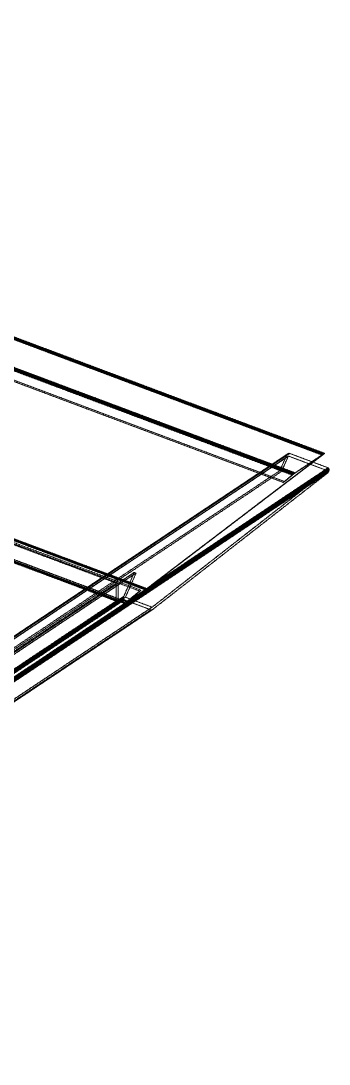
# Model space of a CAD drawing. Header units: millimetres. Extents: x 50 to 612415, y 2 to 4150.
# Drawn here: x 532433 to 532770, y 1483 to 2624 of the extents above; entities that cross this region are included whole.
import ezdxf

# ---------------------------------------------------------------- set-up
doc = ezdxf.new("R2010")
doc.units = ezdxf.units.MM
doc.linetypes.add('DASHED', pattern=[1.524, 1.27, -0.254])
doc.layers.add('HIDDEN', color=8, linetype='DASHED', lineweight=13)

msp = doc.modelspace()

# ---------------------------------------------------------------- linework, layer by layer
at = {"layer": 'HIDDEN', "color": 253, "true_color": 0xaab5af}
for p, q in [((530262.31, 3088.904), (532764.461, 2150.597)), ((532764.461, 2150.597), (530262.31, 3088.904)), ((530262.633, 3089.045), (532764.718, 2150.763)), ((532764.718, 2150.763), (530262.633, 3089.045)), ((530263.012, 3089.076), (532764.9, 2150.868)), ((532764.9, 2150.868), (530263.012, 3089.076)), ((530263.431, 3088.996), (532764.999, 2150.908)), ((532764.999, 2150.908), (530263.431, 3088.996)), ((530263.876, 3088.807), (532765.012, 2150.881)), ((532765.012, 2150.881), (530263.876, 3088.807)), ((532762.742, 2149.168), (530264.029, 3086.185)), ((530264.029, 3086.185), (532762.742, 2149.168)), ((532762.758, 2149.178), (530264.05, 3086.194)), ((530264.05, 3086.194), (532762.758, 2149.178)), ((532762.769, 2149.185), (530264.073, 3086.195)), ((530264.073, 3086.195), (532762.769, 2149.185)), ((532762.775, 2149.187), (530264.099, 3086.19)), ((530264.099, 3086.19), (532762.775, 2149.187)), ((532762.776, 2149.185), (530264.127, 3086.179)), ((530264.127, 3086.179), (532762.776, 2149.185)), ((532762.771, 2149.18), (530264.156, 3086.161)), ((530264.156, 3086.161), (532762.771, 2149.18)), ((532762.762, 2149.17), (530264.184, 3086.137)), ((530264.184, 3086.137), (532762.762, 2149.17)), ((532762.747, 2149.157), (530264.21, 3086.108)), ((530264.21, 3086.108), (532762.747, 2149.157)), ((532762.728, 2149.141), (530264.234, 3086.076)), ((530264.234, 3086.076), (532762.728, 2149.141)), ((532762.705, 2149.122), (530264.255, 3086.041)), ((530264.255, 3086.041), (532762.705, 2149.122)), ((532762.68, 2149.101), (530264.272, 3086.004)), ((530264.272, 3086.004), (532762.68, 2149.101)), ((532762.652, 2149.08), (530264.284, 3085.968)), ((530264.284, 3085.968), (532762.652, 2149.08)), ((530264.292, 3085.933), (532762.624, 2149.058)), ((532762.624, 2149.058), (530264.292, 3085.933)), ((530264.331, 3088.517), (532764.939, 2150.789)), ((532764.939, 2150.789), (530264.331, 3088.517)), ((530264.779, 3088.136), (532764.783, 2150.635)), ((532764.783, 2150.635), (530264.779, 3088.136)), ((530265.203, 3087.678), (532764.548, 2150.424)), ((532764.548, 2150.424), (530265.203, 3087.678)), ((530265.59, 3087.159), (532764.244, 2150.164)), ((532764.244, 2150.164), (530265.59, 3087.159)), ((530265.924, 3086.599), (532763.881, 2149.865)), ((532763.881, 2149.865), (530265.924, 3086.599)), ((530266.194, 3086.016), (532763.473, 2149.537)), ((532763.473, 2149.537), (530266.194, 3086.016)), ((530266.39, 3085.434), (532763.034, 2149.192)), ((532763.034, 2149.192), (530266.39, 3085.434)), ((532762.58, 2148.842), (530266.504, 3084.871)), ((530266.504, 3084.871), (532762.58, 2148.842)), ((530230.251, 3066.324), (532731.328, 2128.42)), ((532731.328, 2128.42), (530230.251, 3066.324)), ((530230.255, 3066.839), (532731.788, 2128.764)), ((532731.788, 2128.764), (530230.255, 3066.839)), ((532730.859, 2128.062), (530230.338, 3065.757)), ((530230.338, 3065.757), (532730.859, 2128.062)), ((530230.351, 3067.284), (532732.223, 2129.082)), ((532732.223, 2129.082), (530230.351, 3067.284)), ((532730.4, 2127.704), (530230.514, 3065.161)), ((530230.514, 3065.161), (532730.4, 2127.704)), ((530230.534, 3067.641), (532732.615, 2129.361)), ((532732.615, 2129.361), (530230.534, 3067.641)), ((532729.969, 2127.359), (530230.77, 3064.559)), ((530230.77, 3064.559), (532729.969, 2127.359)), ((530230.798, 3067.896), (532732.949, 2129.589)), ((532732.949, 2129.589), (530230.798, 3067.896)), ((532729.582, 2127.042), (530231.099, 3063.973)), ((530231.099, 3063.973), (532729.582, 2127.042)), ((532731.141, 2128.096), (530232.482, 3065.093)), ((530232.482, 3065.093), (532731.141, 2128.096)), ((532731.166, 2128.115), (530232.485, 3065.12)), ((530232.485, 3065.12), (532731.166, 2128.115)), ((532731.115, 2128.077), (530232.485, 3065.063)), ((530232.485, 3065.063), (532731.115, 2128.077)), ((532731.19, 2128.132), (530232.491, 3065.144)), ((530232.491, 3065.144), (532731.19, 2128.132)), ((530232.492, 3065.031), (532731.089, 2128.057)), ((532731.089, 2128.057), (530232.492, 3065.031)), ((532731.211, 2128.147), (530232.502, 3065.163)), ((530232.502, 3065.163), (532731.211, 2128.147)), ((530232.503, 3064.997), (532731.064, 2128.037)), ((532731.064, 2128.037), (530232.503, 3064.997)), ((532731.229, 2128.159), (530232.517, 3065.177)), ((530232.517, 3065.177), (532731.229, 2128.159)), ((530232.518, 3064.964), (532731.04, 2128.018)), ((532731.04, 2128.018), (530232.518, 3064.964)), ((530232.536, 3064.931), (532731.019, 2128)), ((532731.019, 2128), (530232.536, 3064.931)), ((532719.953, 2119.035), (530240.727, 3048.745)), ((530240.727, 3048.745), (532719.953, 2119.035)), ((530242.165, 3049.703), (532721.39, 2119.994)), ((532721.39, 2119.994), (530242.165, 3049.703)), ((532563.076, 2000.277), (530255.792, 2865.508)), ((530255.792, 2865.508), (532563.076, 2000.277)), ((530257.229, 2866.467), (532564.514, 2001.235)), ((532564.514, 2001.235), (530257.229, 2866.467)), ((532539.714, 2009.038), (530279.154, 2856.748)), ((532539.714, 2009.038), (530279.154, 2856.748)), ((530279.474, 2855.63), (532537.478, 2008.878)), ((530279.474, 2855.63), (532537.478, 2008.878)), ((530294.523, 2856.539), (532570.858, 2002.913)), ((532570.858, 2002.913), (530294.523, 2856.539)), ((530294.538, 2856.552), (532570.876, 2002.925)), ((532570.876, 2002.925), (530294.538, 2856.552)), ((530294.549, 2856.571), (532570.897, 2002.94)), ((532570.897, 2002.94), (530294.549, 2856.571)), ((530294.556, 2856.649), (532570.97, 2002.994)), ((532570.97, 2002.994), (530294.556, 2856.649)), ((530294.556, 2856.593), (532570.92, 2002.957)), ((532570.92, 2002.957), (530294.556, 2856.593)), ((530294.558, 2856.62), (532570.944, 2002.975)), ((532570.944, 2002.975), (530294.558, 2856.62)), ((532569.139, 2001.483), (530296.243, 2853.819)), ((530296.243, 2853.819), (532569.139, 2001.483)), ((532569.426, 2001.68), (530296.477, 2854.036)), ((530296.477, 2854.036), (532569.426, 2001.68)), ((532569.759, 2001.914), (530296.651, 2854.33)), ((530296.651, 2854.33), (532569.759, 2001.914)), ((532570.127, 2002.181), (530296.759, 2854.694)), ((530296.759, 2854.694), (532570.127, 2002.181)), ((532570.926, 2002.779), (530296.769, 2855.587)), ((530296.769, 2855.587), (532570.926, 2002.779)), ((532570.926, 2002.779), (530296.769, 2855.587)), ((530296.769, 2855.587), (532570.926, 2002.779)), ((532570.52, 2002.472), (530296.799, 2855.117)), ((530296.799, 2855.117), (532570.52, 2002.472)), ((532547.716, 1987.504), (530271.152, 2841.216)), ((530271.152, 2841.216), (532547.716, 1987.504)), ((532547.421, 1987.255), (530271.494, 2840.728)), ((530271.494, 2840.728), (532547.421, 1987.255)), ((532547.181, 1987.044), (530271.872, 2840.285)), ((530271.872, 2840.285), (532547.181, 1987.044)), ((532547.005, 1986.879), (530272.275, 2839.902)), ((530272.275, 2839.902), (532547.005, 1986.879)), ((530272.589, 2842.174), (532549.154, 1988.462)), ((532549.154, 1988.462), (530272.589, 2842.174)), ((530272.611, 2842.143), (532549.135, 1988.447)), ((532549.135, 1988.447), (530272.611, 2842.143)), ((530272.634, 2842.116), (532549.12, 1988.434)), ((532549.12, 1988.434), (530272.634, 2842.116)), ((530272.66, 2842.092), (532549.109, 1988.423)), ((532549.109, 1988.423), (530272.66, 2842.092)), ((530272.686, 2842.072), (532549.102, 1988.416)), ((532549.102, 1988.416), (530272.686, 2842.072)), ((530272.712, 2842.058), (532549.1, 1988.412)), ((532549.1, 1988.412), (530272.712, 2842.058)), ((530272.737, 2842.049), (532549.102, 1988.412)), ((532549.102, 1988.412), (530272.737, 2842.049)), ((530272.76, 2842.046), (532549.109, 1988.415)), ((532549.109, 1988.415), (530272.76, 2842.046)), ((530272.782, 2842.048), (532549.12, 1988.421)), ((532549.12, 1988.421), (530272.782, 2842.048)), ((530272.8, 2842.057), (532549.135, 1988.431)), ((532549.135, 1988.431), (530272.8, 2842.057)), ((532546.896, 1986.763), (530272.69, 2839.59)), ((530272.69, 2839.59), (532546.896, 1986.763)), ((532546.859, 1986.701), (530273.105, 2839.359)), ((530273.105, 2839.359), (532546.859, 1986.701)), ((532546.895, 1986.695), (530273.507, 2839.215)), ((530273.507, 2839.215), (532546.895, 1986.695)), ((532547.002, 1986.744), (530273.884, 2839.163)), ((530273.884, 2839.163), (532547.002, 1986.744)), ((532547.177, 1986.847), (530274.225, 2839.204)), ((530274.225, 2839.204), (532547.177, 1986.847)), ((532547.415, 1987.001), (530274.519, 2839.337)), ((530274.519, 2839.337), (532547.415, 1987.001)), ((532539.714, 1989.675), (530279.154, 2837.385)), ((532539.714, 1989.675), (530279.154, 2837.385)), ((530279.154, 2837.385), (532539.714, 1989.675)), ((530279.154, 2837.385), (532539.714, 1989.675)), ((530279.154, 2836.002), (532539.714, 1988.292)), ((530279.154, 2836.002), (532539.714, 1988.292)), ((532537.478, 1989.516), (530279.474, 2836.267)), ((532537.478, 1989.516), (530279.474, 2836.267)), ((532724.585, 2150.02), (531615.746, 1410.793)), ((531615.746, 1410.793), (532724.585, 2150.02)), ((532725.048, 2150.399), (531615.792, 1410.894)), ((531615.792, 1410.894), (532725.048, 2150.399)), ((532724.159, 2149.549), (531615.795, 1410.64)), ((531615.795, 1410.64), (532724.159, 2149.549)), ((532725.529, 2150.672), (531615.93, 1410.939)), ((531615.93, 1410.939), (532725.529, 2150.672)), ((532723.784, 2149.006), (531615.937, 1410.441)), ((531615.937, 1410.441), (532723.784, 2149.006)), ((532726.009, 2150.828), (531616.157, 1410.927)), ((531616.157, 1410.927), (532726.009, 2150.828)), ((532723.477, 2148.41), (531616.166, 1410.203)), ((531616.166, 1410.203), (532723.477, 2148.41)), ((532726.471, 2150.863), (531616.462, 1410.857)), ((531616.462, 1410.857), (532726.471, 2150.863)), ((532726.896, 2150.773), (531616.834, 1410.732)), ((531616.834, 1410.732), (532726.896, 2150.773)), ((531618.056, 1409.518), (532725.453, 2147.783)), ((532725.453, 2147.783), (531618.056, 1409.518)), ((531618.057, 1409.525), (532725.478, 2147.806)), ((532725.478, 2147.806), (531618.057, 1409.525)), ((531618.06, 1409.509), (532725.43, 2147.755)), ((532725.43, 2147.755), (531618.06, 1409.509)), ((531618.062, 1409.529), (532725.504, 2147.824)), ((532725.504, 2147.824), (531618.062, 1409.529)), ((531618.069, 1409.497), (532725.41, 2147.724)), ((532725.41, 2147.724), (531618.069, 1409.497)), ((531618.071, 1409.53), (532725.531, 2147.837)), ((532725.531, 2147.837), (531618.071, 1409.53)), ((531618.082, 1409.484), (532725.393, 2147.691)), ((532725.393, 2147.691), (531618.082, 1409.484)), ((531618.085, 1409.529), (532725.558, 2147.844)), ((532725.558, 2147.844), (531618.085, 1409.529)), ((531618.103, 1409.524), (532725.583, 2147.844)), ((532725.583, 2147.844), (531618.103, 1409.524)), ((531618.124, 1409.517), (532725.607, 2147.839)), ((532725.607, 2147.839), (531618.124, 1409.517)), ((532762.58, 2148.842), (532570.926, 2002.779)), ((532570.926, 2002.779), (532762.58, 2148.842)), ((532570.97, 2002.994), (532762.624, 2149.058)), ((532762.624, 2149.058), (532570.97, 2002.994)), ((532723.477, 2148.41), (532716.255, 2131.978)), ((532716.255, 2131.978), (532723.477, 2148.41)), ((532718.172, 2131.259), (532725.393, 2147.691)), ((532725.393, 2147.691), (532718.172, 2131.259)), ((532723.784, 2149.006), (532723.477, 2148.41)), ((532723.477, 2148.41), (532723.784, 2149.006)), ((532724.159, 2149.549), (532723.784, 2149.006)), ((532723.784, 2149.006), (532724.159, 2149.549)), ((532724.585, 2150.02), (532724.159, 2149.549)), ((532724.159, 2149.549), (532724.585, 2150.02)), ((532725.048, 2150.399), (532724.585, 2150.02)), ((532724.585, 2150.02), (532725.048, 2150.399)), ((532725.529, 2150.672), (532725.048, 2150.399)), ((532725.048, 2150.399), (532725.529, 2150.672)), ((532725.393, 2147.691), (532725.41, 2147.724)), ((532725.41, 2147.724), (532725.393, 2147.691)), ((532725.41, 2147.724), (532725.43, 2147.755)), ((532725.43, 2147.755), (532725.41, 2147.724)), ((532725.43, 2147.755), (532725.453, 2147.783)), ((532725.453, 2147.783), (532725.43, 2147.755)), ((532725.453, 2147.783), (532725.478, 2147.806)), ((532725.478, 2147.806), (532725.453, 2147.783)), ((532725.478, 2147.806), (532725.504, 2147.824)), ((532725.504, 2147.824), (532725.478, 2147.806)), ((532725.504, 2147.824), (532725.531, 2147.837)), ((532725.531, 2147.837), (532725.504, 2147.824)), ((532726.009, 2150.828), (532725.529, 2150.672)), ((532725.529, 2150.672), (532726.009, 2150.828)), ((532725.531, 2147.837), (532725.558, 2147.844)), ((532725.558, 2147.844), (532725.531, 2147.837)), ((532725.558, 2147.844), (532725.583, 2147.844)), ((532725.583, 2147.844), (532725.558, 2147.844)), ((532725.583, 2147.844), (532725.607, 2147.839)), ((532725.607, 2147.839), (532725.583, 2147.844)), ((532725.607, 2147.839), (532767.623, 2132.083)), ((532767.623, 2132.083), (532725.607, 2147.839)), ((532726.471, 2150.863), (532726.009, 2150.828)), ((532726.009, 2150.828), (532726.471, 2150.863)), ((532726.896, 2150.773), (532726.471, 2150.863)), ((532726.471, 2150.863), (532726.896, 2150.773)), ((532768.913, 2135.017), (532726.896, 2150.773)), ((532726.896, 2150.773), (532768.913, 2135.017)), ((532762.742, 2149.168), (532731.229, 2128.159)), ((532731.229, 2128.159), (532762.742, 2149.168)), ((532732.949, 2129.589), (532764.461, 2150.597)), ((532764.461, 2150.597), (532732.949, 2129.589)), ((532763.034, 2149.192), (532762.58, 2148.842)), ((532762.58, 2148.842), (532763.034, 2149.192)), ((532762.624, 2149.058), (532762.652, 2149.08)), ((532762.652, 2149.08), (532762.624, 2149.058)), ((532762.652, 2149.08), (532762.68, 2149.101)), ((532762.68, 2149.101), (532762.652, 2149.08)), ((532762.68, 2149.101), (532762.705, 2149.122)), ((532762.705, 2149.122), (532762.68, 2149.101)), ((532762.705, 2149.122), (532762.728, 2149.141)), ((532762.728, 2149.141), (532762.705, 2149.122)), ((532762.728, 2149.141), (532762.747, 2149.157)), ((532762.747, 2149.157), (532762.728, 2149.141)), ((532762.758, 2149.178), (532762.742, 2149.168)), ((532762.742, 2149.168), (532762.758, 2149.178)), ((532762.747, 2149.157), (532762.762, 2149.17)), ((532762.762, 2149.17), (532762.747, 2149.157)), ((532762.769, 2149.185), (532762.758, 2149.178)), ((532762.758, 2149.178), (532762.769, 2149.185)), ((532762.762, 2149.17), (532762.771, 2149.18)), ((532762.771, 2149.18), (532762.762, 2149.17)), ((532762.775, 2149.187), (532762.769, 2149.185)), ((532762.769, 2149.185), (532762.775, 2149.187)), ((532762.771, 2149.18), (532762.776, 2149.185)), ((532762.776, 2149.185), (532762.771, 2149.18)), ((532762.776, 2149.185), (532762.775, 2149.187)), ((532762.775, 2149.187), (532762.776, 2149.185)), ((532763.473, 2149.537), (532763.034, 2149.192)), ((532763.034, 2149.192), (532763.473, 2149.537)), ((532763.881, 2149.865), (532763.473, 2149.537)), ((532763.473, 2149.537), (532763.881, 2149.865)), ((532764.244, 2150.164), (532763.881, 2149.865)), ((532763.881, 2149.865), (532764.244, 2150.164)), ((532764.548, 2150.424), (532764.244, 2150.164)), ((532764.244, 2150.164), (532764.548, 2150.424)), ((532764.461, 2150.597), (532764.718, 2150.763)), ((532764.718, 2150.763), (532764.461, 2150.597)), ((532764.783, 2150.635), (532764.548, 2150.424)), ((532764.548, 2150.424), (532764.783, 2150.635)), ((532764.718, 2150.763), (532764.9, 2150.868)), ((532764.9, 2150.868), (532764.718, 2150.763)), ((532764.939, 2150.789), (532764.783, 2150.635)), ((532764.783, 2150.635), (532764.939, 2150.789)), ((532764.9, 2150.868), (532764.999, 2150.908)), ((532764.999, 2150.908), (532764.9, 2150.868)), ((532765.012, 2150.881), (532764.939, 2150.789)), ((532764.939, 2150.789), (532765.012, 2150.881)), ((532764.999, 2150.908), (532765.012, 2150.881)), ((532765.012, 2150.881), (532764.999, 2150.908)), ((532768.913, 2135.017), (531658.85, 1394.976)), ((531658.85, 1394.976), (532768.913, 2135.017)), ((532769.275, 2134.815), (531659.262, 1394.807)), ((531659.262, 1394.807), (532769.275, 2134.815)), ((532769.574, 2134.508), (531659.709, 1394.598)), ((531659.709, 1394.598), (532769.574, 2134.508)), ((532769.8, 2134.105), (531660.175, 1394.355)), ((531660.175, 1394.355), (532769.8, 2134.105)), ((532769.943, 2133.622), (531660.642, 1394.088)), ((531660.642, 1394.088), (532769.943, 2133.622)), ((531661.095, 1393.806), (532770, 2133.076)), ((532770, 2133.076), (531661.095, 1393.806)), ((532769.275, 2134.815), (532768.913, 2135.017)), ((532768.913, 2135.017), (532769.275, 2134.815)), ((532769.574, 2134.508), (532769.275, 2134.815)), ((532769.275, 2134.815), (532769.574, 2134.508)), ((532769.8, 2134.105), (532769.574, 2134.508)), ((532769.574, 2134.508), (532769.8, 2134.105)), ((532769.943, 2133.622), (532769.8, 2134.105)), ((532769.8, 2134.105), (532769.943, 2133.622)), ((532770, 2133.076), (532769.943, 2133.622)), ((532769.943, 2133.622), (532770, 2133.076)), ((532769.967, 2132.488), (532770, 2133.076)), ((532770, 2133.076), (532769.967, 2132.488)), ((532716.255, 2131.978), (531623.387, 1403.4)), ((531623.387, 1403.4), (532716.255, 2131.978)), ((531625.304, 1402.681), (532718.172, 2131.259)), ((532718.172, 2131.259), (531625.304, 1402.681)), ((531660.14, 1393.761), (532767.623, 2132.083)), ((532767.623, 2132.083), (531660.14, 1393.761)), ((531660.166, 1393.75), (532767.646, 2132.07)), ((532767.646, 2132.07), (531660.166, 1393.75)), ((531660.194, 1393.737), (532767.664, 2132.051)), ((532767.664, 2132.051), (531660.194, 1393.737)), ((531660.223, 1393.722), (532767.678, 2132.026)), ((532767.678, 2132.026), (531660.223, 1393.722)), ((531660.252, 1393.705), (532767.687, 2131.996)), ((532767.687, 2131.996), (531660.252, 1393.705)), ((532767.691, 2131.962), (531660.28, 1393.688)), ((531660.28, 1393.688), (532767.691, 2131.962)), ((532767.689, 2131.925), (531660.307, 1393.67)), ((531660.307, 1393.67), (532767.689, 2131.925)), ((532767.681, 2131.887), (531660.33, 1393.652)), ((531660.33, 1393.652), (532767.681, 2131.887)), ((532767.669, 2131.848), (531660.35, 1393.636)), ((531660.35, 1393.636), (532767.669, 2131.848)), ((532767.651, 2131.812), (531660.365, 1393.621)), ((531660.365, 1393.621), (532767.651, 2131.812)), ((532767.629, 2131.778), (531660.375, 1393.608)), ((531660.375, 1393.608), (532767.629, 2131.778)), ((532767.577, 2131.723), (531660.379, 1393.591)), ((531660.379, 1393.591), (532767.577, 2131.723)), ((532767.604, 2131.748), (531660.38, 1393.598)), ((531660.38, 1393.598), (532767.604, 2131.748)), ((531661.516, 1393.52), (532769.967, 2132.488)), ((532769.967, 2132.488), (531661.516, 1393.52)), ((531661.89, 1393.239), (532769.847, 2131.877)), ((532769.847, 2131.877), (531661.89, 1393.239)), ((531662.204, 1392.975), (532769.643, 2131.267)), ((532769.643, 2131.267), (531662.204, 1392.975)), ((531662.446, 1392.735), (532769.363, 2130.68)), ((532769.363, 2130.68), (531662.446, 1392.735)), ((531662.608, 1392.53), (532769.016, 2130.136)), ((532769.016, 2130.136), (531662.608, 1392.53)), ((531662.671, 1392.251), (532768.176, 2129.255)), ((532768.176, 2129.255), (531662.671, 1392.251)), ((531662.684, 1392.367), (532768.616, 2129.655)), ((532768.616, 2129.655), (531662.684, 1392.367)), ((532767.577, 2131.723), (532576.764, 1982.713)), ((532576.764, 1982.713), (532767.577, 2131.723)), ((532577.364, 1980.245), (532768.176, 2129.255)), ((532768.176, 2129.255), (532577.364, 1980.245)), ((532716.255, 2131.978), (532718.172, 2131.259)), ((532718.172, 2131.259), (532716.255, 2131.978)), ((532719.953, 2119.035), (532729.582, 2127.042)), ((532729.582, 2127.042), (532719.953, 2119.035)), ((532731.019, 2128), (532721.39, 2119.994)), ((532721.39, 2119.994), (532731.019, 2128)), ((532729.582, 2127.042), (532729.969, 2127.359)), ((532729.969, 2127.359), (532729.582, 2127.042)), ((532729.969, 2127.359), (532730.4, 2127.704)), ((532730.4, 2127.704), (532729.969, 2127.359)), ((532730.4, 2127.704), (532730.859, 2128.062)), ((532730.859, 2128.062), (532730.4, 2127.704)), ((532730.859, 2128.062), (532731.328, 2128.42)), ((532731.328, 2128.42), (532730.859, 2128.062)), ((532731.04, 2128.018), (532731.019, 2128)), ((532731.019, 2128), (532731.04, 2128.018)), ((532731.064, 2128.037), (532731.04, 2128.018)), ((532731.04, 2128.018), (532731.064, 2128.037)), ((532731.089, 2128.057), (532731.064, 2128.037)), ((532731.064, 2128.037), (532731.089, 2128.057)), ((532731.115, 2128.077), (532731.089, 2128.057)), ((532731.089, 2128.057), (532731.115, 2128.077)), ((532731.141, 2128.096), (532731.115, 2128.077)), ((532731.115, 2128.077), (532731.141, 2128.096)), ((532731.166, 2128.115), (532731.141, 2128.096)), ((532731.141, 2128.096), (532731.166, 2128.115)), ((532731.19, 2128.132), (532731.166, 2128.115)), ((532731.166, 2128.115), (532731.19, 2128.132)), ((532731.211, 2128.147), (532731.19, 2128.132)), ((532731.19, 2128.132), (532731.211, 2128.147)), ((532731.229, 2128.159), (532731.211, 2128.147)), ((532731.211, 2128.147), (532731.229, 2128.159)), ((532731.328, 2128.42), (532731.788, 2128.764)), ((532731.788, 2128.764), (532731.328, 2128.42)), ((532731.788, 2128.764), (532732.223, 2129.082)), ((532732.223, 2129.082), (532731.788, 2128.764)), ((532732.223, 2129.082), (532732.615, 2129.361)), ((532732.615, 2129.361), (532732.223, 2129.082)), ((532732.615, 2129.361), (532732.949, 2129.589)), ((532732.949, 2129.589), (532732.615, 2129.361)), ((532767.604, 2131.748), (532767.577, 2131.723)), ((532767.577, 2131.723), (532767.604, 2131.748)), ((532767.629, 2131.778), (532767.604, 2131.748)), ((532767.604, 2131.748), (532767.629, 2131.778)), ((532767.623, 2132.083), (532767.646, 2132.07)), ((532767.646, 2132.07), (532767.623, 2132.083)), ((532767.651, 2131.812), (532767.629, 2131.778)), ((532767.629, 2131.778), (532767.651, 2131.812)), ((532767.646, 2132.07), (532767.664, 2132.051)), ((532767.664, 2132.051), (532767.646, 2132.07)), ((532767.669, 2131.848), (532767.651, 2131.812)), ((532767.651, 2131.812), (532767.669, 2131.848)), ((532767.664, 2132.051), (532767.678, 2132.026)), ((532767.678, 2132.026), (532767.664, 2132.051)), ((532767.681, 2131.887), (532767.669, 2131.848)), ((532767.669, 2131.848), (532767.681, 2131.887)), ((532767.678, 2132.026), (532767.687, 2131.996)), ((532767.687, 2131.996), (532767.678, 2132.026)), ((532767.689, 2131.925), (532767.681, 2131.887)), ((532767.681, 2131.887), (532767.689, 2131.925)), ((532767.687, 2131.996), (532767.691, 2131.962)), ((532767.691, 2131.962), (532767.687, 2131.996)), ((532767.691, 2131.962), (532767.689, 2131.925)), ((532767.689, 2131.925), (532767.691, 2131.962)), ((532768.176, 2129.255), (532768.616, 2129.655)), ((532768.616, 2129.655), (532768.176, 2129.255)), ((532768.616, 2129.655), (532769.016, 2130.136)), ((532769.016, 2130.136), (532768.616, 2129.655)), ((532769.016, 2130.136), (532769.363, 2130.68)), ((532769.363, 2130.68), (532769.016, 2130.136)), ((532769.363, 2130.68), (532769.643, 2131.267)), ((532769.643, 2131.267), (532769.363, 2130.68)), ((532769.643, 2131.267), (532769.847, 2131.877)), ((532769.847, 2131.877), (532769.643, 2131.267)), ((532769.847, 2131.877), (532769.967, 2132.488)), ((532769.967, 2132.488), (532769.847, 2131.877)), ((532721.39, 2119.994), (532719.953, 2119.035)), ((532719.953, 2119.035), (532721.39, 2119.994)), ((532557.236, 2020.719), (531593.324, 1378.111)), ((531593.324, 1378.111), (532557.236, 2020.719)), ((531595.24, 1377.392), (532559.152, 2020)), ((532559.152, 2020), (531595.24, 1377.392)), ((532557.236, 2020.719), (532545.716, 1994.506)), ((532545.716, 1994.506), (532557.236, 2020.719)), ((532547.632, 1993.788), (532559.152, 2020)), ((532559.152, 2020), (532547.632, 1993.788)), ((532559.152, 2020), (532557.236, 2020.719)), ((532557.236, 2020.719), (532559.152, 2020)), ((532537.478, 2008.878), (531610.526, 1390.91)), ((532537.478, 2008.878), (531610.526, 1390.91)), ((531610.846, 1389.792), (532539.714, 2009.038)), ((531610.846, 1389.792), (532539.714, 2009.038)), ((532537.478, 2008.878), (532537.478, 1989.516)), ((532537.478, 1989.516), (532537.478, 2008.878)), ((532539.714, 1989.675), (532539.714, 2009.038)), ((532539.714, 2009.038), (532539.714, 1989.675)), ((532569.139, 2001.483), (532547.415, 1987.001)), ((532547.415, 1987.001), (532569.139, 2001.483)), ((532547.716, 1987.504), (532563.076, 2000.277)), ((532563.076, 2000.277), (532547.716, 1987.504)), ((532549.135, 1988.431), (532570.858, 2002.913)), ((532570.858, 2002.913), (532549.135, 1988.431)), ((532564.514, 2001.235), (532549.154, 1988.462)), ((532549.154, 1988.462), (532564.514, 2001.235)), ((532563.076, 2000.277), (532564.514, 2001.235)), ((532564.514, 2001.235), (532563.076, 2000.277)), ((532569.426, 2001.68), (532569.139, 2001.483)), ((532569.139, 2001.483), (532569.426, 2001.68)), ((532569.759, 2001.914), (532569.426, 2001.68)), ((532569.426, 2001.68), (532569.759, 2001.914)), ((532570.127, 2002.181), (532569.759, 2001.914)), ((532569.759, 2001.914), (532570.127, 2002.181)), ((532570.52, 2002.472), (532570.127, 2002.181)), ((532570.127, 2002.181), (532570.52, 2002.472)), ((532570.926, 2002.779), (532570.52, 2002.472)), ((532570.52, 2002.472), (532570.926, 2002.779)), ((532570.926, 2002.779), (532570.52, 2002.472)), ((532570.52, 2002.472), (532570.926, 2002.779)), ((532570.858, 2002.913), (532570.876, 2002.925)), ((532570.876, 2002.925), (532570.858, 2002.913)), ((532570.876, 2002.925), (532570.897, 2002.94)), ((532570.897, 2002.94), (532570.876, 2002.925)), ((532570.897, 2002.94), (532570.92, 2002.957)), ((532570.92, 2002.957), (532570.897, 2002.94)), ((532570.92, 2002.957), (532570.944, 2002.975)), ((532570.944, 2002.975), (532570.92, 2002.957)), ((532570.926, 2002.779), (532570.926, 2002.779)), ((532570.926, 2002.779), (532570.926, 2002.779)), ((532570.944, 2002.975), (532570.97, 2002.994)), ((532570.97, 2002.994), (532570.944, 2002.975)), ((532545.716, 1994.506), (531604.844, 1367.258)), ((531604.844, 1367.258), (532545.716, 1994.506)), ((532545.508, 1993.951), (531605.114, 1367.022)), ((531605.114, 1367.022), (532545.508, 1993.951)), ((532545.369, 1993.389), (531605.438, 1366.769)), ((531605.438, 1366.769), (532545.369, 1993.389)), ((532545.302, 1992.839), (531605.806, 1366.508)), ((531605.806, 1366.508), (532545.302, 1992.839)), ((532545.31, 1992.315), (531606.206, 1366.246)), ((531606.206, 1366.246), (532545.31, 1992.315)), ((531606.628, 1365.992), (532545.392, 1991.835)), ((532545.392, 1991.835), (531606.628, 1365.992)), ((531606.76, 1366.54), (532547.632, 1993.788)), ((532547.632, 1993.788), (531606.76, 1366.54)), ((531606.777, 1366.525), (532547.619, 1993.753)), ((532547.619, 1993.753), (531606.777, 1366.525)), ((531606.797, 1366.509), (532547.61, 1993.718)), ((532547.61, 1993.718), (531606.797, 1366.509)), ((531606.82, 1366.493), (532547.606, 1993.683)), ((532547.606, 1993.683), (531606.82, 1366.493)), ((531606.845, 1366.476), (532547.607, 1993.651)), ((532547.607, 1993.651), (531606.845, 1366.476)), ((532547.612, 1993.621), (531606.872, 1366.461)), ((531606.872, 1366.461), (532547.612, 1993.621)), ((532547.622, 1993.594), (531606.899, 1366.446)), ((531606.899, 1366.446), (532547.622, 1993.594)), ((532547.635, 1993.572), (531606.925, 1366.432)), ((531606.925, 1366.432), (532547.635, 1993.572)), ((532547.653, 1993.555), (531606.951, 1366.42)), ((531606.951, 1366.42), (532547.653, 1993.555)), ((532547.674, 1993.544), (531606.974, 1366.411)), ((531606.974, 1366.411), (532547.674, 1993.544)), ((531607.057, 1365.753), (532545.547, 1991.412)), ((532545.547, 1991.412), (531607.057, 1365.753)), ((531607.482, 1365.536), (532545.768, 1991.061)), ((532545.768, 1991.061), (531607.482, 1365.536)), ((531607.888, 1365.349), (532546.05, 1990.79)), ((532546.05, 1990.79), (531607.888, 1365.349)), ((531608.264, 1365.196), (532546.384, 1990.61)), ((532546.384, 1990.61), (531608.264, 1365.196)), ((531610.526, 1371.548), (532537.478, 1989.516)), ((531610.526, 1371.548), (532537.478, 1989.516)), ((531610.846, 1370.43), (532539.714, 1989.675)), ((532539.714, 1989.675), (531610.846, 1370.43)), ((531610.846, 1370.43), (532539.714, 1989.675)), ((532539.714, 1989.675), (531610.846, 1370.43)), ((532539.714, 1988.292), (531610.846, 1369.047)), ((532539.714, 1988.292), (531610.846, 1369.047)), ((532539.714, 1988.292), (532539.714, 1989.675)), ((532539.714, 1989.675), (532539.714, 1988.292)), ((532545.369, 1993.389), (532545.302, 1992.839)), ((532545.302, 1992.839), (532545.369, 1993.389)), ((532545.302, 1992.839), (532545.31, 1992.315)), ((532545.31, 1992.315), (532545.302, 1992.839)), ((532545.31, 1992.315), (532545.392, 1991.835)), ((532545.392, 1991.835), (532545.31, 1992.315)), ((532545.508, 1993.951), (532545.369, 1993.389)), ((532545.369, 1993.389), (532545.508, 1993.951)), ((532545.392, 1991.835), (532545.547, 1991.412)), ((532545.547, 1991.412), (532545.392, 1991.835)), ((532545.716, 1994.506), (532545.508, 1993.951)), ((532545.508, 1993.951), (532545.716, 1994.506)), ((532545.547, 1991.412), (532545.768, 1991.061)), ((532545.768, 1991.061), (532545.547, 1991.412)), ((532545.768, 1991.061), (532546.05, 1990.79)), ((532546.05, 1990.79), (532545.768, 1991.061)), ((532546.05, 1990.79), (532546.384, 1990.61)), ((532546.384, 1990.61), (532546.05, 1990.79)), ((532546.384, 1990.61), (532575.349, 1979.748)), ((532575.349, 1979.748), (532546.384, 1990.61)), ((532546.859, 1986.701), (532546.896, 1986.763)), ((532546.896, 1986.763), (532546.859, 1986.701)), ((532546.895, 1986.695), (532546.859, 1986.701)), ((532546.859, 1986.701), (532546.895, 1986.695)), ((532547.002, 1986.744), (532546.895, 1986.695)), ((532546.895, 1986.695), (532547.002, 1986.744)), ((532546.896, 1986.763), (532547.005, 1986.879)), ((532547.005, 1986.879), (532546.896, 1986.763)), ((532547.177, 1986.847), (532547.002, 1986.744)), ((532547.002, 1986.744), (532547.177, 1986.847)), ((532547.005, 1986.879), (532547.181, 1987.044)), ((532547.181, 1987.044), (532547.005, 1986.879)), ((532547.415, 1987.001), (532547.177, 1986.847)), ((532547.177, 1986.847), (532547.415, 1987.001)), ((532547.181, 1987.044), (532547.421, 1987.255)), ((532547.421, 1987.255), (532547.181, 1987.044)), ((532547.421, 1987.255), (532547.716, 1987.504)), ((532547.716, 1987.504), (532547.421, 1987.255)), ((532547.606, 1993.683), (532547.61, 1993.718)), ((532547.61, 1993.718), (532547.606, 1993.683)), ((532547.607, 1993.651), (532547.606, 1993.683)), ((532547.606, 1993.683), (532547.607, 1993.651)), ((532547.612, 1993.621), (532547.607, 1993.651)), ((532547.607, 1993.651), (532547.612, 1993.621)), ((532547.61, 1993.718), (532547.619, 1993.753)), ((532547.619, 1993.753), (532547.61, 1993.718)), ((532547.622, 1993.594), (532547.612, 1993.621)), ((532547.612, 1993.621), (532547.622, 1993.594)), ((532547.619, 1993.753), (532547.632, 1993.788)), ((532547.632, 1993.788), (532547.619, 1993.753)), ((532547.635, 1993.572), (532547.622, 1993.594)), ((532547.622, 1993.594), (532547.635, 1993.572)), ((532547.653, 1993.555), (532547.635, 1993.572)), ((532547.635, 1993.572), (532547.653, 1993.555)), ((532547.674, 1993.544), (532547.653, 1993.555)), ((532547.653, 1993.555), (532547.674, 1993.544)), ((532576.638, 1982.682), (532547.674, 1993.544)), ((532547.674, 1993.544), (532576.638, 1982.682)), ((532549.102, 1988.416), (532549.1, 1988.412)), ((532549.1, 1988.412), (532549.102, 1988.416)), ((532549.1, 1988.412), (532549.102, 1988.412)), ((532549.102, 1988.412), (532549.1, 1988.412)), ((532549.109, 1988.423), (532549.102, 1988.416)), ((532549.102, 1988.416), (532549.109, 1988.423)), ((532549.102, 1988.412), (532549.109, 1988.415)), ((532549.109, 1988.415), (532549.102, 1988.412)), ((532549.12, 1988.434), (532549.109, 1988.423)), ((532549.109, 1988.423), (532549.12, 1988.434)), ((532549.109, 1988.415), (532549.12, 1988.421)), ((532549.12, 1988.421), (532549.109, 1988.415)), ((532549.135, 1988.447), (532549.12, 1988.434)), ((532549.12, 1988.434), (532549.135, 1988.447)), ((532549.12, 1988.421), (532549.135, 1988.431)), ((532549.135, 1988.431), (532549.12, 1988.421)), ((532549.154, 1988.462), (532549.135, 1988.447)), ((532549.135, 1988.447), (532549.154, 1988.462)), ((532576.638, 1982.682), (531635.938, 1355.549)), ((531635.938, 1355.549), (532576.638, 1982.682)), ((532576.661, 1982.677), (531635.959, 1355.542)), ((531635.959, 1355.542), (532576.661, 1982.677)), ((532576.686, 1982.678), (531635.976, 1355.538)), ((531635.976, 1355.538), (532576.686, 1982.678)), ((532576.712, 1982.684), (531635.99, 1355.536)), ((531635.99, 1355.536), (532576.712, 1982.684)), ((532576.738, 1982.696), (531636, 1355.537)), ((531636, 1355.537), (532576.738, 1982.696)), ((532576.764, 1982.713), (531636.005, 1355.541)), ((531636.005, 1355.541), (532576.764, 1982.713)), ((531637.228, 1354.334), (532575.349, 1979.748)), ((532575.349, 1979.748), (531637.228, 1354.334)), ((531637.556, 1354.223), (532575.717, 1979.663)), ((532575.717, 1979.663), (531637.556, 1354.223)), ((531637.834, 1354.152), (532576.114, 1979.672)), ((532576.114, 1979.672), (531637.834, 1354.152)), ((531638.054, 1354.125), (532576.529, 1979.775)), ((532576.529, 1979.775), (531638.054, 1354.125)), ((531638.21, 1354.141), (532576.949, 1979.968)), ((532576.949, 1979.968), (531638.21, 1354.141)), ((531638.297, 1354.201), (532577.364, 1980.245)), ((531638.297, 1354.201), (532577.364, 1980.245)), ((532577.364, 1980.245), (531638.297, 1354.201)), ((532577.364, 1980.245), (531638.297, 1354.201)), ((532575.349, 1979.748), (532575.717, 1979.663)), ((532575.717, 1979.663), (532575.349, 1979.748)), ((532575.717, 1979.663), (532576.114, 1979.672)), ((532576.114, 1979.672), (532575.717, 1979.663)), ((532576.114, 1979.672), (532576.529, 1979.775)), ((532576.529, 1979.775), (532576.114, 1979.672)), ((532576.529, 1979.775), (532576.949, 1979.968)), ((532576.949, 1979.968), (532576.529, 1979.775)), ((532576.661, 1982.677), (532576.638, 1982.682)), ((532576.638, 1982.682), (532576.661, 1982.677)), ((532576.686, 1982.678), (532576.661, 1982.677)), ((532576.661, 1982.677), (532576.686, 1982.678)), ((532576.712, 1982.684), (532576.686, 1982.678)), ((532576.686, 1982.678), (532576.712, 1982.684)), ((532576.738, 1982.696), (532576.712, 1982.684)), ((532576.712, 1982.684), (532576.738, 1982.696)), ((532576.764, 1982.713), (532576.738, 1982.696)), ((532576.738, 1982.696), (532576.764, 1982.713)), ((532576.949, 1979.968), (532577.364, 1980.245)), ((532577.364, 1980.245), (532576.949, 1979.968)), ((532576.949, 1979.968), (532577.364, 1980.245)), ((532577.364, 1980.245), (532576.949, 1979.968)), ((532577.364, 1980.245), (532577.364, 1980.245)), ((532577.364, 1980.245), (532577.364, 1980.245))]:
    msp.add_line(p, q, dxfattribs=at)

doc.saveas('drawing.dxf')
